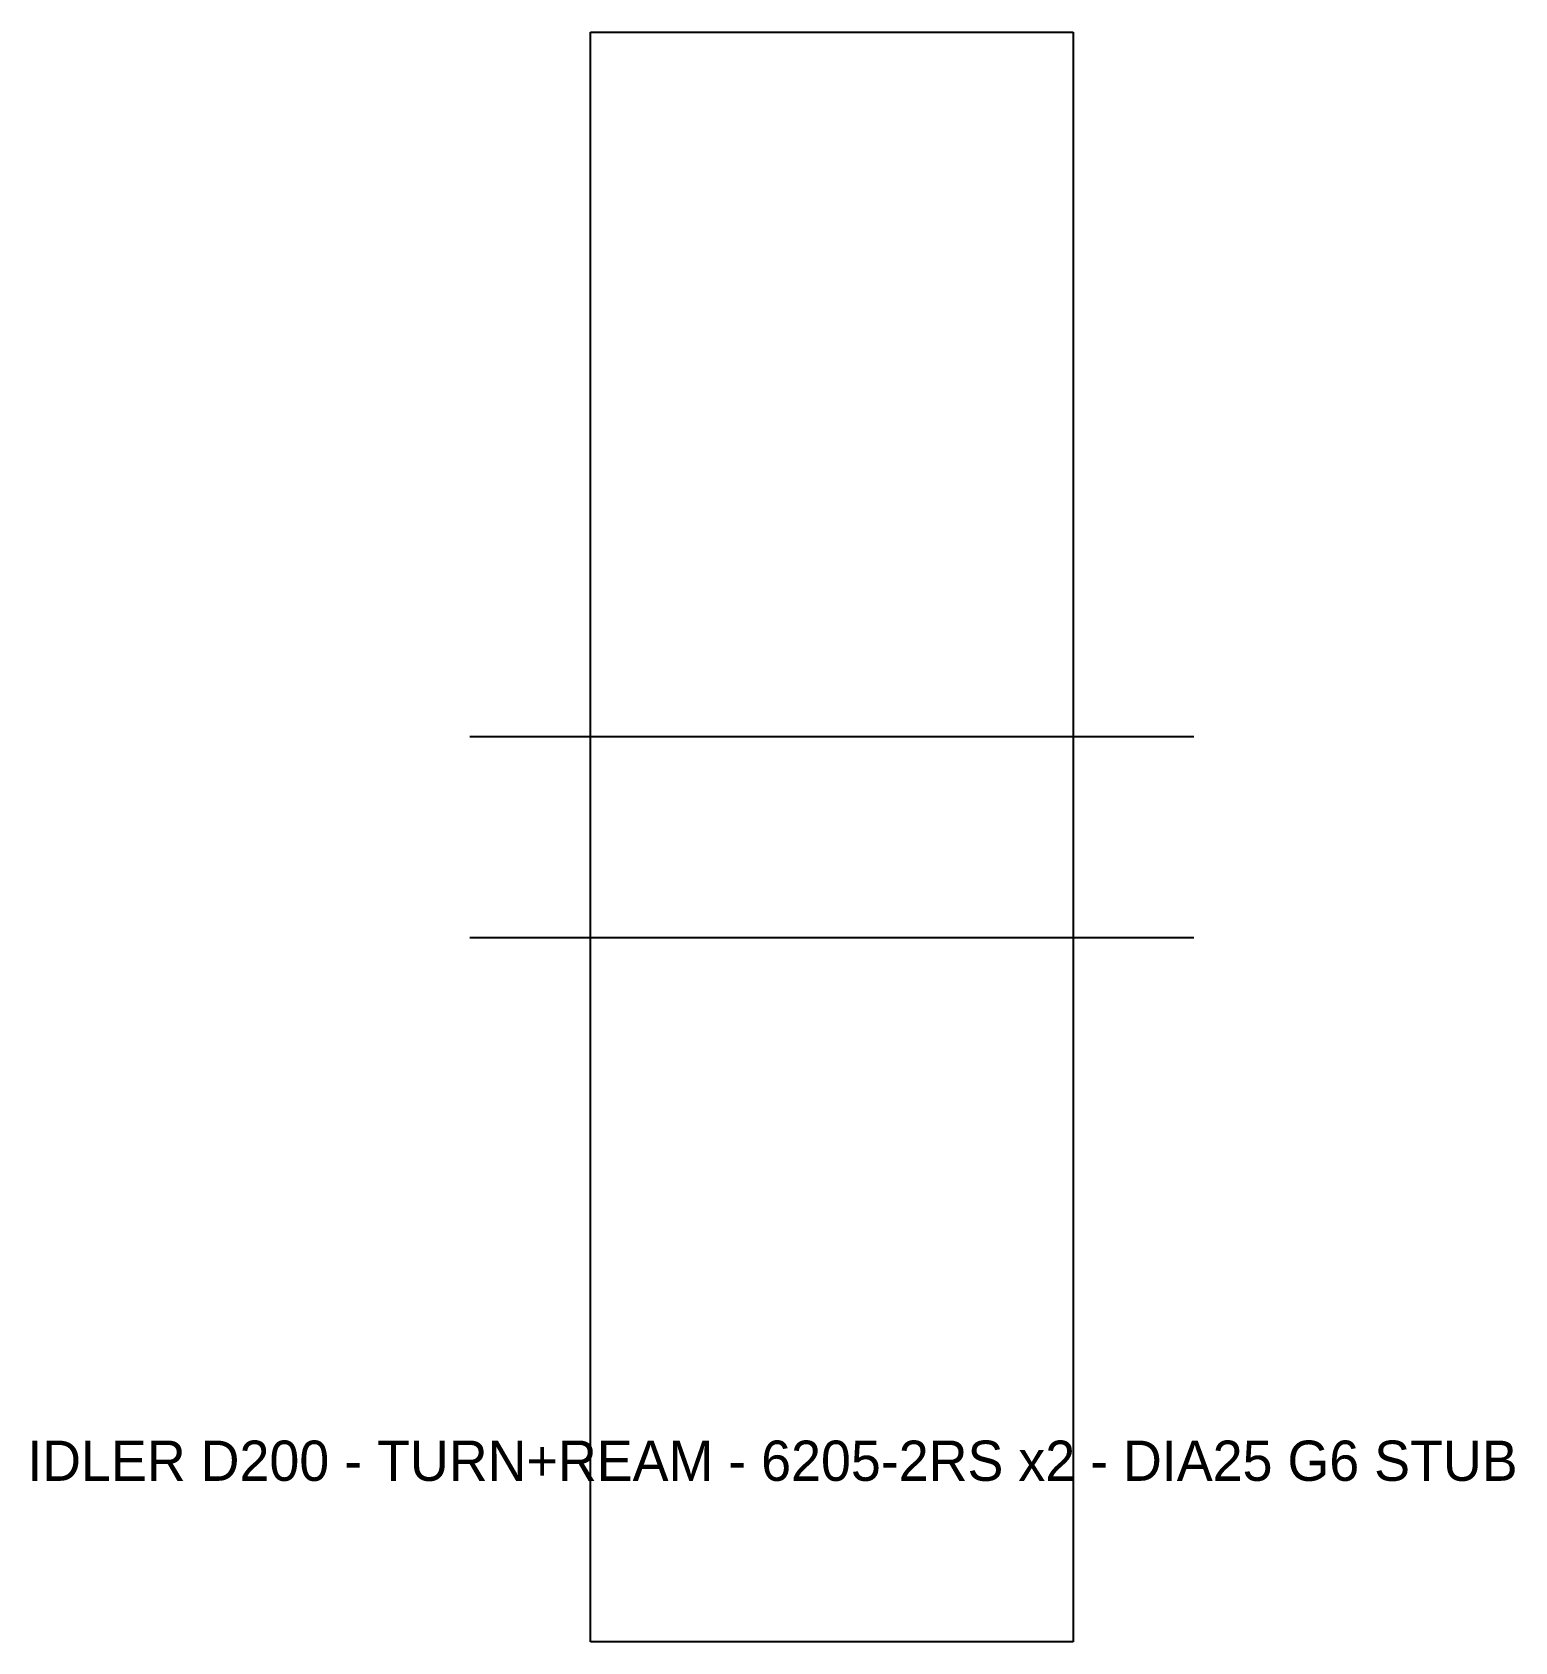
# Model space of a CAD drawing. Header units: metres. Extents: x -99 to 85, y -100 to 100.
import ezdxf

# ---------------------------------------------------------------- set-up
doc = ezdxf.new("R2010")
doc.units = ezdxf.units.M

msp = doc.modelspace()

# ---------------------------------------------------------------- linework, layer by layer
for p, q in [((-30, 100), (30, 100)), ((-30, -100), (-30, 100)), ((30, 100), (30, -100)), ((-45, 12.5), (45, 12.5)), ((-45, -12.5), (45, -12.5)), ((30, -100), (-30, -100))]:
    msp.add_line(p, q)

# ---------------------------------------------------------------- texts
at = {"layer": 'NOTES'}
msp.add_text('IDLER D200 - TURN+REAM - 6205-2RS x2 - DIA25 G6 STUB', height=5, dxfattribs=at).set_placement((-100, -80))

doc.saveas('drawing.dxf')
